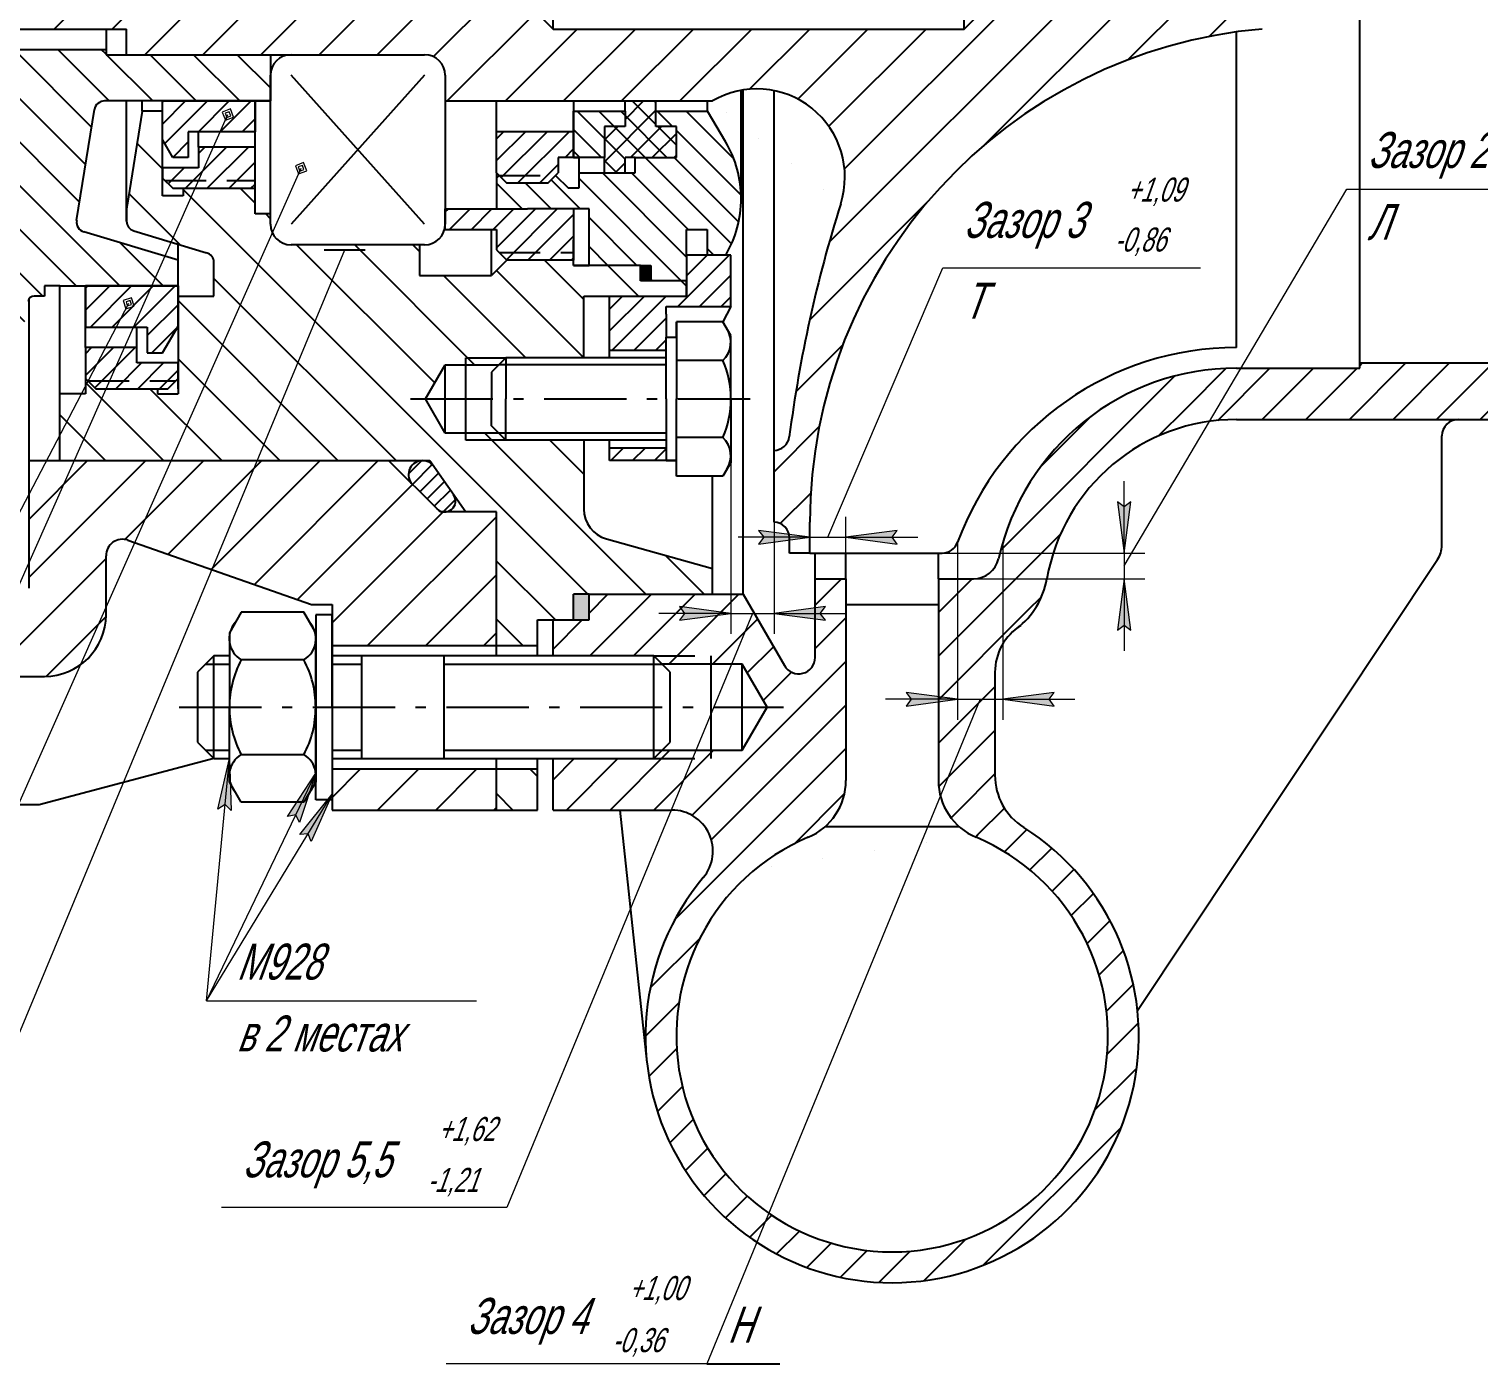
# Model space of a CAD drawing. Extents: x 0 to 841, y 0 to 594.
# Drawn here: x 296.1 to 437.2, y 281.7 to 411.7 of the extents above; entities that cross this region are included whole.
import ezdxf

# ---------------------------------------------------------------- set-up
doc = ezdxf.new("R2010")
doc.units = 0
doc.header["$MEASUREMENT"] = 0
for name, pattern in [('K5LT32768', [0]), ('K5LT_AXLED', [13, 8, -2, 1, -2]), ('K5LT_BASIC', [0]), ('K5LT_DASHED', [6, 4, -2]), ('K5LT_THIN', [0])]:
    doc.linetypes.add(name, pattern=pattern)
doc.layers.add('LAYER0VIEW0', color=7, linetype='Continuous')
doc.layers.add('LAYER1VIEW0', color=7, linetype='Continuous')
doc.styles.add('K5_TEXTSTYLE', font='win_eskd.shx', dxfattribs={"width": 0.7, "oblique": 15, "bigfont": 'b_eskd.shx'})
pattern_1 = [(45, (0, 0), (-1.06066, 1.06066), [])]
pattern_2 = [(-45, (0, 0), (2.828427, 2.828427), [])]
pattern_3 = [(45, (0, 0), (-2.828427, 2.828427), [])]

# ---------------------------------------------------------------- blocks, each defined once
blk = doc.blocks.new('*U23')
at = {"layer": 'LAYER0VIEW0', "color": 5, "linetype": 'K5LT_BASIC'}
for p, q in [((-2, 55.5), (-15, 55.5)), ((-17, 53.5), (-17, 39)), ((0, 39), (0, 53.5)), ((-15, 37), (-2, 37)), ((-15, 2), (-2, 2)), ((-17, -14.5), (-17, 0)), ((0, 0), (0, -14.5)), ((-2, -16.5), (-15, -16.5))]:
    blk.add_line(p, q, dxfattribs=at)
at = {"layer": 'LAYER0VIEW0', "color": 7, "linetype": 'K5LT_THIN'}
for p, q in [((-2, 39), (-15, 53.5)), ((-2, 53.5), (-15, 39)), ((-2, 0), (-15, -14.5)), ((-2, -14.5), (-15, 0))]:
    blk.add_line(p, q, dxfattribs=at)
at = {"layer": 'LAYER0VIEW0', "color": 5, "linetype": 'K5LT_BASIC'}
for centre, start, end in [((-15, 53.5), 90, 180), ((-2, 53.5), 0, 90), ((-15, 39), 180, 270), ((-2, 39), 270, 0), ((-15, 0), 90, 180), ((-2, 0), 0, 90), ((-15, -14.5), 180, 270), ((-2, -14.5), 270, 0)]:
    blk.add_arc(centre, 2, start, end, dxfattribs=at)
blk = doc.blocks.new('*U27')
at = {"layer": 'LAYER0VIEW0', "color": 5, "linetype": 'K5LT_BASIC'}
for p, q in [((0, 9), (-1.6, 9)), ((-1.6, 9), (-1.6, 0)), ((0, 0), (0, 9)), ((-1.6, -9), (-1.6, 0)), ((0, 0), (0, -9)), ((0, -9), (-1.6, -9))]:
    blk.add_line(p, q, dxfattribs=at)
blk = doc.blocks.new('*U28')
at = {"layer": 'LAYER0VIEW0', "color": 5, "linetype": 'K5LT_BASIC'}
for p, q in [((-7.25, 9.24), (-8.4, 7.25)), ((-1.15, 9.24), (-7.25, 9.24)), ((0, 7.25), (-1.15, 9.24)), ((-8.4, 7.25), (-8.4, 0)), ((0, 0), (0, 7.25)), ((-1.15, 4.62), (-7.25, 4.62)), ((-8.4, -7.25), (-8.4, 0)), ((0, 0), (0, -7.25)), ((-1.15, -4.62), (-7.25, -4.62)), ((-7.25, -9.24), (-8.4, -7.25)), ((0, -7.25), (-1.15, -9.24)), ((-1.15, -9.24), (-7.25, -9.24))]:
    blk.add_line(p, q, dxfattribs=at)
for centre, radius, start, end in [((-6.02, 6.67), 2.4, 139.008, 238.9806), ((-2.38, 6.67), 2.4, 301.0195, 40.992), ((1.47, 0), 9.87, 152.0947, 180), ((-9.87, 0), 9.87, 0, 27.9053), ((1.47, 0), 9.87, 180, 207.9053), ((-9.87, 0), 9.87, 332.0947, 0), ((-6.02, -6.67), 2.4, 121.0194, 220.992), ((-2.38, -6.67), 2.4, 319.008, 58.9805)]:
    blk.add_arc(centre, radius, start, end, dxfattribs=at)
blk = doc.blocks.new('*U30')
at = {"layer": 'LAYER0VIEW0', "color": 5, "linetype": 'K5LT_BASIC'}
for p, q in [((-0.77, 7.51), (-5.3, 7.51)), ((-5.3, 7.51), (-5.3, 0)), ((0, 6.18), (-0.77, 7.51)), ((0, 0), (0, 6.18)), ((-21.9, 4), (-23.3, 2.6)), ((-6.3, 4), (-21.9, 4)), ((-21.9, 4), (-21.9, 0)), ((-0.77, 3.75), (-5.3, 3.75)), ((-23.3, 2.6), (-23.3, 0)), ((-23.3, -2.6), (-23.3, 0)), ((-21.9, -4), (-21.9, 0)), ((-5.3, -7.51), (-5.3, 0)), ((0, 0), (0, -6.18)), ((-21.9, -4), (-23.3, -2.6)), ((-6.3, -4), (-21.9, -4)), ((-0.77, -3.75), (-5.3, -3.75)), ((0, -6.18), (-0.77, -7.51)), ((-0.77, -7.51), (-5.3, -7.51))]:
    blk.add_line(p, q, dxfattribs=at)
at = {"layer": 'LAYER0VIEW0', "color": 7, "linetype": 'K5LT_THIN'}
for p, q in [((-6.3, 3.32), (-22.57, 3.32)), ((-6.3, -3.32), (-22.57, -3.32))]:
    blk.add_line(p, q, dxfattribs=at)
at = {"layer": 'LAYER0VIEW0', "color": 5, "linetype": 'K5LT_BASIC'}
for centre, radius, start, end in [((-2.43, 5.53), 2.43, 313.0482, 32.769), ((-9.55, 0), 9.55, 0, 23.1373), ((-9.55, 0), 9.55, 336.8627, 0), ((-2.43, -5.53), 2.43, 327.231, 46.9518)]:
    blk.add_arc(centre, radius, start, end, dxfattribs=at)
blk = doc.blocks.new('*U31')
at = {"layer": 'LAYER0VIEW0', "color": 5, "linetype": 'K5LT_BASIC'}
for p, q in [((1.6, 1.6), (0, 0)), ((1.6, -8.4), (1.6, 1.6)), ((3.1, 1.6), (1.6, 1.6)), ((44.4, 1.6), (13.1, 1.6)), ((16, -8.4), (16, 1.6)), ((24, -8.4), (24, 1.6)), ((46, 0), (44.4, 1.6)), ((44.4, -8.4), (44.4, 1.6)), ((0, 0), (0, -6.8)), ((46, -6.8), (46, 0)), ((0, -6.8), (1.6, -8.4)), ((44.4, -8.4), (46, -6.8)), ((1.6, -8.4), (3.1, -8.4)), ((13.1, -8.4), (44.4, -8.4))]:
    blk.add_line(p, q, dxfattribs=at)
at = {"layer": 'LAYER0VIEW0', "color": 7, "linetype": 'K5LT_THIN'}
for p, q in [((0.79, 0.79), (3.1, 0.79)), ((13.1, 0.79), (16, 0.79)), ((24, 0.79), (45.21, 0.79)), ((0.79, -7.59), (3.1, -7.59)), ((13.1, -7.59), (16, -7.59)), ((24, -7.59), (45.21, -7.59))]:
    blk.add_line(p, q, dxfattribs=at)
blk = doc.blocks.new('*L99')
at = {"layer": 'LAYER1VIEW0', "color": 7, "linetype": 'K5LT_THIN'}
blk.add_line((0, 0), (7.1, 0), dxfattribs=at)
at = {"layer": 'LAYER1VIEW0', "color": 7, "style": 'K5_TEXTSTYLE', "oblique": 20, "width": 0.7}
blk.add_text('Н', height=3.5, dxfattribs=at).set_placement((2, 2.07))

msp = doc.modelspace()

# ---------------------------------------------------------------- hatches: boundary and pattern name
at = {"layer": 'LAYER0VIEW0'}
h = msp.add_hatch(dxfattribs=at)
h.set_pattern_fill('МЕТАЛЛ', color=256, style=0, pattern_type=0)
h.set_pattern_definition(pattern_3)
edge = h.paths.add_edge_path()
edge.add_line((153.878, 438.157), (140.878, 438.157))
edge.add_line((140.878, 438.157), (139.378, 438.157))
edge.add_line((139.378, 438.157), (139.378, 438.657))
edge.add_line((139.378, 438.657), (138.878, 439.157))
edge.add_line((138.878, 439.157), (89.378, 439.157))
edge.add_line((89.378, 439.157), (89.378, 437.812))
edge.add_line((89.378, 437.812), (91.378, 436.657))
edge.add_line((91.378, 436.657), (101.378, 436.657))
edge.add_line((101.378, 436.657), (101.378, 436.157))
edge.add_line((101.378, 436.157), (120.378, 436.157))
edge.add_line((120.378, 436.157), (120.378, 432.657))
edge.add_line((120.378, 432.657), (129.378, 432.657))
edge.add_line((129.378, 432.657), (132.842, 426.657))
edge.add_line((132.842, 426.657), (129.378, 420.657))
edge.add_line((129.378, 420.657), (120.378, 420.657))
edge.add_line((120.378, 420.657), (120.378, 417.157))
edge.add_line((120.378, 417.157), (101.378, 417.157))
edge.add_line((101.378, 417.157), (101.378, 416.657))
edge.add_line((101.378, 416.657), (91.378, 416.657))
edge.add_line((91.378, 416.657), (89.378, 415.503))
edge.add_line((89.378, 415.503), (89.378, 414.157))
edge.add_line((89.378, 414.157), (138.878, 414.157))
edge.add_line((138.878, 414.157), (139.378, 414.657))
edge.add_line((139.378, 414.657), (139.378, 415.157))
edge.add_line((139.378, 415.157), (140.878, 415.157))
edge.add_line((140.878, 415.157), (140.878, 412.157))
edge.add_line((140.878, 412.157), (141.378, 411.657))
edge.add_line((141.378, 411.657), (149.378, 411.657))
edge.add_line((149.378, 411.657), (150.378, 412.657))
edge.add_line((150.378, 412.657), (153.878, 412.657))
edge.add_line((153.878, 412.657), (153.878, 411.657))
edge.add_line((153.878, 411.657), (155.378, 411.657))
edge.add_line((155.378, 411.657), (168.378, 411.657))
edge.add_line((168.378, 411.657), (169.878, 411.657))
edge.add_line((169.878, 411.657), (205.878, 411.657))
edge.add_line((205.878, 411.657), (283.574, 411.657))
edge.add_line((283.574, 411.657), (305.574, 411.657))
edge.add_line((305.574, 411.657), (305.574, 409.157))
edge.add_line((305.574, 409.157), (319.574, 409.157))
edge.add_line((319.574, 409.157), (321.574, 409.157))
edge.add_line((321.574, 409.157), (334.574, 409.157))
edge.add_arc((334.574, 407.157), 2, 360, 450, ccw=False)
edge.add_line((336.574, 407.157), (336.574, 404.657))
edge.add_line((336.574, 404.657), (362.574, 404.657))
edge.add_arc((366.893, 397.244), 8.58, 342.4571, 480.22329, ccw=False)
edge.add_arc((500.021, 355.159), 131.042, 162.4571, 172.63144)
edge.add_arc((368.574, 372.157), 1.5, 630, 712.63144, ccw=False)
edge.add_line((368.574, 370.657), (368.574, 363.657))
edge.add_arc((368.574, 362.157), 1.5, 360, 450, ccw=False)
edge.add_line((370.074, 362.157), (370.074, 360.657))
edge.add_line((370.074, 360.657), (372.074, 360.657))
edge.add_line((372.074, 360.657), (372.074, 363.657))
edge.add_arc((420.256, 363.657), 48.182, 454.97911, 540, ccw=False)
edge.add_line((416.074, 411.657), (416.074, 414.157))
edge.add_line((416.074, 414.157), (413.574, 414.157))
edge.add_line((413.574, 414.157), (412.074, 414.157))
edge.add_line((412.074, 414.157), (411.074, 415.157))
edge.add_line((411.074, 415.157), (410.574, 414.657))
edge.add_line((410.574, 414.657), (399.574, 414.657))
edge.add_line((399.574, 414.657), (398.574, 415.657))
edge.add_line((398.574, 415.657), (396.074, 415.657))
edge.add_line((396.074, 415.657), (396.074, 414.657))
edge.add_line((396.074, 414.657), (390.074, 414.657))
edge.add_line((390.074, 414.657), (387.074, 411.657))
edge.add_line((387.074, 411.657), (347.074, 411.657))
edge.add_line((347.074, 411.657), (343.074, 415.657))
edge.add_line((343.074, 415.657), (160.229, 415.657))
edge.add_line((160.229, 415.657), (153.878, 426.657))
edge.add_line((153.878, 426.657), (160.229, 437.657))
edge.add_line((160.229, 437.657), (343.074, 437.657))
edge.add_line((343.074, 437.657), (347.074, 441.657))
edge.add_line((347.074, 441.657), (387.074, 441.657))
edge.add_line((387.074, 441.657), (390.074, 438.657))
edge.add_line((390.074, 438.657), (396.074, 438.657))
edge.add_line((396.074, 438.657), (396.074, 437.657))
edge.add_line((396.074, 437.657), (398.574, 437.657))
edge.add_line((398.574, 437.657), (399.574, 438.657))
edge.add_line((399.574, 438.657), (410.574, 438.657))
edge.add_line((410.574, 438.657), (411.074, 438.157))
edge.add_line((411.074, 438.157), (412.074, 439.157))
edge.add_line((412.074, 439.157), (413.574, 439.157))
edge.add_line((413.574, 439.157), (416.074, 439.157))
edge.add_line((416.074, 439.157), (416.074, 441.657))
edge.add_arc((420.256, 489.657), 48.182, 540, 625.02089, ccw=False)
edge.add_line((372.074, 489.657), (372.074, 492.657))
edge.add_line((372.074, 492.657), (370.074, 492.657))
edge.add_line((370.074, 492.657), (370.074, 491.157))
edge.add_arc((368.574, 491.157), 1.5, 270, 360, ccw=False)
edge.add_line((368.574, 489.657), (368.574, 482.657))
edge.add_arc((368.574, 481.157), 1.5, 367.36856, 450, ccw=False)
edge.add_arc((500.021, 498.156), 131.042, 187.36856, 197.5429)
edge.add_arc((366.893, 456.071), 8.58, 239.77671, 377.5429, ccw=False)
edge.add_line((362.574, 448.657), (336.574, 448.657))
edge.add_line((336.574, 448.657), (336.574, 446.157))
edge.add_arc((334.574, 446.157), 2, 270, 360, ccw=False)
edge.add_line((334.574, 444.157), (321.574, 444.157))
edge.add_line((321.574, 444.157), (319.574, 444.157))
edge.add_line((319.574, 444.157), (305.574, 444.157))
edge.add_line((305.574, 444.157), (305.574, 441.657))
edge.add_line((305.574, 441.657), (283.574, 441.657))
edge.add_line((283.574, 441.657), (205.878, 441.657))
edge.add_line((205.878, 441.657), (169.878, 441.657))
edge.add_line((169.878, 441.657), (168.378, 441.657))
edge.add_line((168.378, 441.657), (156.378, 441.657))
edge.add_line((156.378, 441.657), (156.378, 438.157))
edge.add_line((156.378, 438.157), (153.878, 438.157))
h = msp.add_hatch(dxfattribs=at)
h.set_pattern_fill('МЕТАЛЛ', color=256, style=0, pattern_type=0)
h.set_pattern_definition([(-45, (0, 0), (2.12132, 2.12132), [])])
edge = h.paths.add_edge_path()
edge.add_line((291.574, 404.448), (291.574, 370.657))
edge.add_line((291.574, 370.657), (293.574, 370.657))
edge.add_line((293.574, 370.657), (295.99, 385.156))
edge.add_arc((296.582, 385.057), 0.6, 450, 530.53768, ccw=False)
edge.add_line((296.582, 385.657), (297.574, 385.657))
edge.add_line((297.574, 385.657), (297.574, 386.657))
edge.add_line((297.574, 386.657), (299.074, 386.657))
edge.add_line((299.074, 386.657), (301.574, 386.657))
edge.add_line((301.574, 386.657), (310.574, 386.657))
edge.add_line((310.574, 386.657), (310.574, 389.157))
edge.add_line((310.574, 389.157), (301.412, 391.906))
edge.add_arc((301.7, 392.864), 1, 530.90972, 613.30076, ccw=False)
edge.add_line((300.712, 393.022), (302.439, 403.815))
edge.add_arc((303.427, 403.657), 1, 450, 530.90972, ccw=False)
edge.add_line((303.427, 404.657), (309.074, 404.657))
edge.add_line((309.074, 404.657), (318.074, 404.657))
edge.add_line((318.074, 404.657), (319.574, 404.657))
edge.add_line((319.574, 404.657), (319.574, 409.157))
edge.add_line((319.574, 409.157), (305.574, 409.157))
edge.add_line((305.574, 409.157), (303.574, 409.157))
edge.add_line((303.574, 409.157), (303.574, 409.657))
edge.add_line((303.574, 409.657), (289.574, 409.657))
edge.add_line((289.574, 409.657), (289.574, 411.657))
edge.add_line((289.574, 411.657), (284.574, 411.657))
edge.add_line((284.574, 411.657), (284.574, 407.607))
edge.add_line((284.574, 407.607), (290.904, 405.392))
edge.add_arc((290.574, 404.448), 1, 360, 430.70995, ccw=False)
h = msp.add_hatch(dxfattribs=at)
h.set_pattern_fill('МЕТАЛЛ', color=256, style=0, pattern_type=0)
h.set_pattern_definition(pattern_3)
edge = h.paths.add_edge_path()
edge.add_arc((166.167, 383.157), 4, 351.43472, 450, ccw=False)
edge.add_arc((189.405, 379.657), 19.5, 171.43472, 339.8637)
edge.add_arc((233.074, 363.645), 27.012, 450, 519.8637, ccw=False)
edge.add_line((233.074, 390.657), (240.074, 390.657))
edge.add_arc((240.074, 387.657), 3, 360, 450, ccw=False)
edge.add_line((243.074, 387.657), (243.074, 376.657))
edge.add_arc((246.074, 376.657), 3, 180, 270)
edge.add_line((246.074, 373.657), (257.234, 373.657))
edge.add_arc((257.234, 370.657), 3, 418.73627, 450, ccw=False)
edge.add_line((258.791, 373.222), (271.392, 365.405))
edge.add_arc((270.074, 363.28), 2.5, 360, 418.18551, ccw=False)
edge.add_line((272.574, 363.28), (272.574, 354.657))
edge.add_arc((278.574, 354.657), 6, 180, 270)
edge.add_line((278.574, 348.657), (297.574, 348.657))
edge.add_arc((297.574, 354.657), 6, 270, 360)
edge.add_line((303.574, 354.657), (303.574, 360.402))
edge.add_arc((305.174, 360.402), 1.6, 430.70995, 540, ccw=False)
edge.add_line((305.702, 361.912), (323.574, 355.657))
edge.add_line((323.574, 355.657), (325.574, 355.657))
edge.add_line((325.574, 355.657), (325.574, 354.657))
edge.add_line((325.574, 354.657), (325.574, 351.657))
edge.add_line((325.574, 351.657), (341.574, 351.657))
edge.add_line((341.574, 351.657), (341.574, 364.657))
edge.add_line((341.574, 364.657), (338.574, 364.657))
edge.add_line((338.574, 364.657), (336.074, 364.657))
edge.add_line((336.074, 364.657), (331.074, 369.657))
edge.add_line((331.074, 369.657), (296.074, 369.657))
edge.add_line((296.074, 369.657), (296.074, 357.257))
edge.add_arc((294.474, 357.257), 1.6, 270, 360, ccw=False)
edge.add_line((294.474, 355.657), (281.674, 355.657))
edge.add_arc((281.674, 357.257), 1.6, 540, 630, ccw=False)
edge.add_line((280.074, 357.257), (280.074, 366.257))
edge.add_line((280.074, 366.257), (280.074, 370.829))
edge.add_line((280.074, 370.829), (263.074, 381.151))
edge.add_line((263.074, 381.151), (263.074, 381.657))
edge.add_line((263.074, 381.657), (263.074, 382.657))
edge.add_line((263.074, 382.657), (262.074, 381.657))
edge.add_line((262.074, 381.657), (254.574, 381.657))
edge.add_line((254.574, 381.657), (254.574, 381.157))
edge.add_line((254.574, 381.157), (252.074, 381.157))
edge.add_line((252.074, 381.157), (252.074, 383.657))
edge.add_line((252.074, 383.657), (250.074, 383.657))
edge.add_line((250.074, 383.657), (250.074, 391.157))
edge.add_line((250.074, 391.157), (250.074, 393.676))
edge.add_line((250.074, 393.676), (252.444, 395.157))
edge.add_line((252.444, 395.157), (252.444, 395.657))
edge.add_line((252.444, 395.657), (233.108, 395.657))
edge.add_arc((233.108, 385.657), 10, 90, 102.14757)
edge.add_line((231.003, 395.433), (226.443, 394.452))
edge.add_arc((233.074, 363.645), 31.512, 102.14757, 159.8637)
edge.add_arc((189.405, 379.657), 15, 495, 699.8637, ccw=False)
edge.add_line((178.798, 390.264), (180.542, 392.007))
edge.add_arc((187.613, 384.936), 10, 480.96376, 495, ccw=False)
edge.add_line((182.468, 393.511), (199.378, 403.657))
edge.add_line((199.378, 403.657), (199.378, 407.157))
edge.add_line((199.378, 407.157), (190.181, 407.157))
edge.add_line((190.181, 407.157), (176.307, 398.833))
edge.add_arc((179.394, 393.688), 6, 120.96376, 135)
edge.add_line((175.151, 397.931), (172.878, 395.657))
edge.add_line((172.878, 395.657), (168.378, 395.657))
edge.add_line((168.378, 395.657), (155.797, 395.657))
edge.add_line((155.797, 395.657), (153.878, 395.657))
edge.add_line((153.878, 395.657), (153.878, 394.657))
edge.add_line((153.878, 394.657), (139.878, 394.657))
edge.add_line((139.878, 394.657), (137.878, 392.657))
edge.add_line((137.878, 392.657), (135.378, 392.657))
edge.add_line((135.378, 392.657), (112.378, 392.657))
edge.add_line((112.378, 392.657), (110.378, 390.657))
edge.add_line((110.378, 390.657), (107.878, 390.657))
edge.add_line((107.878, 390.657), (105.012, 390.657))
edge.add_line((105.012, 390.657), (105.012, 388.157))
edge.add_line((105.012, 388.157), (102.512, 388.157))
edge.add_line((102.512, 388.157), (102.512, 389.157))
edge.add_line((102.512, 389.157), (92.667, 389.157))
edge.add_line((92.667, 389.157), (92.378, 389.657))
edge.add_line((92.378, 389.657), (92.378, 388.626))
edge.add_arc((91.778, 388.626), 0.6, 284.03624, 360, ccw=False)
edge.add_line((91.923, 388.044), (86.378, 386.657))
edge.add_line((86.378, 386.657), (86.378, 380.657))
edge.add_line((86.378, 380.657), (88.378, 380.657))
edge.add_line((88.378, 380.657), (88.378, 383.657))
edge.add_line((88.378, 383.657), (93.378, 383.657))
edge.add_line((93.378, 383.657), (93.378, 380.657))
edge.add_line((93.378, 380.657), (105.378, 380.657))
edge.add_line((105.378, 380.657), (105.378, 378.657))
edge.add_line((105.378, 378.657), (117.378, 378.657))
edge.add_line((117.378, 378.657), (117.378, 384.657))
edge.add_line((117.378, 384.657), (119.378, 384.657))
edge.add_line((119.378, 384.657), (120.1, 385.907))
edge.add_arc((122.265, 384.657), 2.5, 450, 510, ccw=False)
edge.add_line((122.265, 387.157), (166.167, 387.157))
h = msp.add_hatch(dxfattribs=at)
h.set_pattern_fill('МЕТАЛЛ', color=256, style=0, pattern_type=0)
h.set_pattern_definition(pattern_2)
edge = h.paths.add_edge_path()
edge.add_line((299.074, 369.657), (331.074, 369.657))
edge.add_line((331.074, 369.657), (335.074, 369.657))
edge.add_line((335.074, 369.657), (338.574, 364.657))
edge.add_line((338.574, 364.657), (341.574, 364.657))
edge.add_line((341.574, 364.657), (341.574, 351.657))
edge.add_line((341.574, 351.657), (345.574, 351.657))
edge.add_line((345.574, 351.657), (345.574, 354.157))
edge.add_line((345.574, 354.157), (348.574, 354.157))
edge.add_line((348.574, 354.157), (349.074, 354.157))
edge.add_line((349.074, 354.157), (349.074, 356.657))
edge.add_line((349.074, 356.657), (350.574, 356.657))
edge.add_line((350.574, 356.657), (362.574, 356.657))
edge.add_line((362.574, 356.657), (362.574, 359.157))
edge.add_line((362.574, 359.157), (352.265, 362.044))
edge.add_arc((353.074, 364.933), 3, 540, 614.35775, ccw=False)
edge.add_line((350.074, 364.933), (350.074, 371.657))
edge.add_line((350.074, 371.657), (342.474, 371.657))
edge.add_line((342.474, 371.657), (341.799, 372.332))
edge.add_line((341.799, 372.332), (336.574, 372.332))
edge.add_line((336.574, 372.332), (334.654, 375.657))
edge.add_line((334.654, 375.657), (336.574, 378.982))
edge.add_line((336.574, 378.982), (341.799, 378.982))
edge.add_line((341.799, 378.982), (342.474, 379.657))
edge.add_line((342.474, 379.657), (350.074, 379.657))
edge.add_line((350.074, 379.657), (350.074, 385.657))
edge.add_line((350.074, 385.657), (360.074, 385.657))
edge.add_line((360.074, 385.657), (360.074, 387.157))
edge.add_line((360.074, 387.157), (356.574, 387.157))
edge.add_line((356.574, 387.157), (355.574, 387.157))
edge.add_line((355.574, 387.157), (355.574, 388.657))
edge.add_line((355.574, 388.657), (350.574, 388.657))
edge.add_line((350.574, 388.657), (349.074, 388.657))
edge.add_line((349.074, 388.657), (349.074, 389.157))
edge.add_line((349.074, 389.157), (342.574, 389.157))
edge.add_line((342.574, 389.157), (341.074, 387.657))
edge.add_line((341.074, 387.657), (334.074, 387.657))
edge.add_line((334.074, 387.657), (334.074, 390.657))
edge.add_line((334.074, 390.657), (321.574, 390.657))
edge.add_arc((321.574, 392.657), 2, 540, 630, ccw=False)
edge.add_line((319.574, 392.657), (319.574, 393.657))
edge.add_line((319.574, 393.657), (318.074, 393.657))
edge.add_line((318.074, 393.657), (318.074, 396.157))
edge.add_line((318.074, 396.157), (311.074, 396.157))
edge.add_line((311.074, 396.157), (311.074, 395.407))
edge.add_line((311.074, 395.407), (309.074, 395.407))
edge.add_line((309.074, 395.407), (309.074, 397.157))
edge.add_line((309.074, 397.157), (309.074, 398.157))
edge.add_line((309.074, 398.157), (309.074, 400.889))
edge.add_line((309.074, 400.889), (309.074, 403.657))
edge.add_line((309.074, 403.657), (307.074, 403.657))
edge.add_line((307.074, 403.657), (305.612, 394.518))
edge.add_arc((308.574, 394.044), 3, 170.90972, 180)
edge.add_line((305.574, 394.044), (305.574, 392.967))
edge.add_arc((306.574, 392.967), 1, 180, 253.30076)
edge.add_line((306.286, 392.01), (313.361, 389.887))
edge.add_arc((313.074, 388.929), 1, 360, 433.30076, ccw=False)
edge.add_line((314.074, 388.929), (314.074, 385.657))
edge.add_line((314.074, 385.657), (310.574, 385.657))
edge.add_line((310.574, 385.657), (310.574, 379.157))
edge.add_line((310.574, 379.157), (310.574, 376.657))
edge.add_line((310.574, 376.657), (310.574, 376.157))
edge.add_line((310.574, 376.157), (308.574, 376.157))
edge.add_line((308.574, 376.157), (308.574, 376.657))
edge.add_line((308.574, 376.657), (302.574, 376.657))
edge.add_line((302.574, 376.657), (301.574, 377.657))
edge.add_line((301.574, 377.657), (301.574, 376.157))
edge.add_line((301.574, 376.157), (299.074, 376.157))
edge.add_line((299.074, 376.157), (299.074, 369.657))
h = msp.add_hatch(dxfattribs=at)
h.set_pattern_fill('МЕТАЛЛ', color=256, style=0, pattern_type=0)
h.set_pattern_definition(pattern_1)
h.paths.add_polyline_path([(318.074, 401.657), (311.574, 401.657), (311.574, 399.157), (310.074, 399.157), (309.074, 400.889), (309.074, 404.657), (318.074, 404.657)])
h = msp.add_hatch(dxfattribs=at)
h.set_pattern_fill('МЕТАЛЛ', color=256, style=0, pattern_type=0)
h.set_pattern_definition([(-45, (0, 0), (1.4142136, 1.4142136), [])])
edge = h.paths.add_edge_path()
edge.add_line((360.074, 392.157), (362.074, 392.157))
edge.add_line((362.074, 392.157), (362.074, 389.657))
edge.add_line((362.074, 389.657), (363.874, 389.657))
edge.add_arc((354.541, 395.157), 10.833, 329.48976, 360)
edge.add_arc((354.541, 395.157), 10.833, 0, 30.51024)
edge.add_line((363.874, 400.657), (362.106, 403.657))
edge.add_line((362.106, 403.657), (357.074, 403.657))
edge.add_line((357.074, 403.657), (357.074, 402.157))
edge.add_line((357.074, 402.157), (359.074, 402.157))
edge.add_line((359.074, 402.157), (359.074, 399.157))
edge.add_line((359.074, 399.157), (355.074, 399.157))
edge.add_line((355.074, 399.157), (355.074, 397.657))
edge.add_line((355.074, 397.657), (354.074, 397.657))
edge.add_line((354.074, 397.657), (352.074, 397.657))
edge.add_line((352.074, 397.657), (349.574, 397.657))
edge.add_line((349.574, 397.657), (349.574, 396.157))
edge.add_line((349.574, 396.157), (348.574, 396.157))
edge.add_line((348.574, 396.157), (347.324, 397.407))
edge.add_line((347.324, 397.407), (346.574, 396.657))
edge.add_line((346.574, 396.657), (342.574, 396.657))
edge.add_line((342.574, 396.657), (341.824, 397.407))
edge.add_line((341.824, 397.407), (341.574, 397.157))
edge.add_line((341.574, 397.157), (341.574, 394.157))
edge.add_line((341.574, 394.157), (344.574, 394.157))
edge.add_line((344.574, 394.157), (349.074, 394.157))
edge.add_line((349.074, 394.157), (350.574, 394.157))
edge.add_line((350.574, 394.157), (350.574, 388.657))
edge.add_line((350.574, 388.657), (355.574, 388.657))
edge.add_line((355.574, 388.657), (356.574, 388.657))
edge.add_line((356.574, 388.657), (356.574, 387.157))
edge.add_line((356.574, 387.157), (360.074, 387.157))
edge.add_line((360.074, 387.157), (360.074, 389.657))
edge.add_line((360.074, 389.657), (360.074, 392.157))
h = msp.add_hatch(dxfattribs=at)
h.set_pattern_fill('МЕТАЛЛ', color=256, style=0, pattern_type=0)
h.set_pattern_definition([(-45, (0, 0), (1.06066, 1.06066), [])])
h.paths.add_polyline_path([(352.074, 399.157), (349.574, 399.157), (349.074, 399.157), (349.074, 401.657), (349.074, 403.657), (354.074, 403.657), (354.074, 402.157), (352.074, 402.157)])
h = msp.add_hatch(dxfattribs=at)
h.set_pattern_fill('НЕМЕТАЛЛ', color=256, style=0, pattern_type=0)
h.set_pattern_definition([(45, (0, 0), (-1.06066, 1.06066), []), (135, (0, 0), (-1.06066, -1.06066), [])])
h.paths.add_polyline_path([(352.074, 402.157), (354.074, 402.157), (354.074, 403.657), (354.074, 404.657), (357.074, 404.657), (357.074, 402.157), (359.074, 402.157), (359.074, 399.157), (355.074, 399.157), (354.074, 399.157), (354.074, 397.657), (352.074, 397.657), (352.074, 399.157)])
h = msp.add_hatch(dxfattribs=at)
h.set_pattern_fill('МЕТАЛЛ', color=256, style=0, pattern_type=0)
h.set_pattern_definition(pattern_1)
h.paths.add_polyline_path([(349.074, 401.657), (341.574, 401.657), (341.574, 397.657), (342.574, 396.657), (346.574, 396.657), (347.574, 397.657), (347.574, 399.157), (349.074, 399.157)])
h = msp.add_hatch(dxfattribs=at)
h.set_pattern_fill('МЕТАЛЛ', color=256, style=0, pattern_type=0)
h.set_pattern_definition(pattern_1)
h.paths.add_polyline_path([(312.574, 400.157), (318.074, 400.157), (318.074, 396.157), (310.074, 396.157), (309.074, 397.157), (309.074, 398.157), (312.574, 398.157)])
h = msp.add_hatch(dxfattribs=at)
h.set_pattern_fill('МЕТАЛЛ', color=256, style=0, pattern_type=0)
h.set_pattern_definition(pattern_1)
h.paths.add_polyline_path([(344.574, 394.157), (336.574, 394.157), (336.574, 392.157), (341.574, 392.157), (341.574, 390.157), (342.574, 389.157), (349.074, 389.157), (349.074, 390.157), (349.074, 391.157), (349.074, 394.157)])
h = msp.add_hatch(dxfattribs=at)
h.set_pattern_fill('МЕТАЛЛ', color=256, style=0, pattern_type=0)
h.set_pattern_definition(pattern_1)
h.paths.add_polyline_path([(352.574, 369.657), (358.074, 369.657), (358.074, 370.907), (352.574, 370.907)])
h.paths.add_polyline_path([(352.574, 380.407), (358.074, 380.407), (358.074, 381.657), (358.074, 382.157), (358.074, 383.907), (358.074, 384.657), (364.374, 384.657), (364.374, 389.657), (360.074, 389.657), (360.074, 387.157), (360.074, 385.657), (352.574, 385.657)])
for points in [[(355.574, 388.657), (356.574, 388.657), (356.574, 387.157), (355.574, 387.157)], [(350.574, 356.657), (350.574, 354.157), (349.074, 354.157), (349.074, 356.657)]]:
    msp.add_hatch(color=1, dxfattribs=at).paths.add_polyline_path(points)
h = msp.add_hatch(dxfattribs=at)
h.set_pattern_fill('МЕТАЛЛ', color=256, style=0, pattern_type=0)
h.set_pattern_definition(pattern_1)
h.paths.add_polyline_path([(307.574, 382.657), (301.574, 382.657), (301.574, 386.657), (310.574, 386.657), (310.574, 385.657), (310.574, 382.755), (309.074, 380.157), (307.574, 380.157)])
h = msp.add_hatch(dxfattribs=at)
h.set_pattern_fill('МЕТАЛЛ', color=256, style=0, pattern_type=0)
h.set_pattern_definition(pattern_1)
h.paths.add_polyline_path([(301.574, 380.657), (306.574, 380.657), (306.574, 379.157), (310.574, 379.157), (310.574, 377.657), (309.574, 376.657), (302.574, 376.657), (301.574, 377.657)])
h = msp.add_hatch(dxfattribs=at)
h.set_pattern_fill('МЕТАЛЛ', color=256, style=0, pattern_type=0)
h.set_pattern_definition([(45, (0, 0), (-2.12132, 2.12132), [])])
edge = h.paths.add_edge_path()
edge.add_line((362.474, 341.467), (365.474, 341.467))
edge.add_line((365.474, 341.467), (367.893, 345.657))
edge.add_line((367.893, 345.657), (365.474, 349.847))
edge.add_line((365.474, 349.847), (357.684, 349.847))
edge.add_line((357.684, 349.847), (356.874, 350.657))
edge.add_line((356.874, 350.657), (347.074, 350.657))
edge.add_line((347.074, 350.657), (347.074, 354.157))
edge.add_line((347.074, 354.157), (348.574, 354.157))
edge.add_line((348.574, 354.157), (350.574, 354.157))
edge.add_line((350.574, 354.157), (350.574, 356.657))
edge.add_line((350.574, 356.657), (365.574, 356.657))
edge.add_line((365.574, 356.657), (369.588, 349.704))
edge.add_arc((370.974, 350.504), 1.6, 210, 360)
edge.add_line((372.574, 350.504), (372.574, 358.157))
edge.add_line((372.574, 358.157), (375.574, 358.157))
edge.add_line((375.574, 358.157), (375.574, 338.532))
edge.add_arc((369.574, 338.532), 6, 292.88538, 360, ccw=False)
edge.add_arc((380.074, 313.657), 21, 112.88538, 427.11462)
edge.add_arc((390.574, 338.532), 6, 540, 607.11462, ccw=False)
edge.add_line((384.574, 338.532), (384.574, 358.157))
edge.add_line((384.574, 358.157), (387.986, 358.157))
edge.add_arc((387.986, 360.657), 2.5, 270, 347.40022)
edge.add_arc((413.574, 354.938), 23.72, 450, 527.40022, ccw=False)
edge.add_line((413.574, 378.657), (425.574, 378.657))
edge.add_line((425.574, 378.657), (425.574, 379.157))
edge.add_line((425.574, 379.157), (451.574, 379.157))
edge.add_line((451.574, 379.157), (451.574, 374.657))
edge.add_line((451.574, 374.657), (446.074, 374.657))
edge.add_arc((446.074, 371.032), 3.625, 90, 133.60282)
edge.add_line((443.574, 373.657), (413.574, 373.657))
edge.add_arc((413.574, 354.938), 18.72, 90, 170.09663)
edge.add_arc((387.507, 359.489), 7.742, 667.21937, 710.09663, ccw=False)
edge.add_arc((395.428, 349.06), 5.354, 127.21937, 180)
edge.add_line((390.074, 349.06), (390.074, 339.034))
edge.add_arc((396.074, 339.034), 6, 180, 237.76905)
edge.add_arc((380.074, 313.657), 24, 139.9948, 417.76905, ccw=False)
edge.add_arc((358.626, 331.657), 4, 319.9948, 450)
edge.add_line((358.626, 335.657), (347.074, 335.657))
edge.add_line((347.074, 335.657), (347.074, 340.657))
edge.add_line((347.074, 340.657), (356.874, 340.657))
edge.add_line((356.874, 340.657), (357.684, 341.467))
edge.add_line((357.684, 341.467), (362.474, 341.467))
h = msp.add_hatch(dxfattribs=at)
h.set_pattern_fill('МЕТАЛЛ', color=256, style=0, pattern_type=0)
h.set_pattern_definition([(45, (0, 0), (-0.7071068, 0.7071068), [])])
edge = h.paths.add_edge_path()
edge.add_line((335.76, 364.971), (333.4, 367.331))
edge.add_arc((334.364, 368.294), 1.363, 394.99202, 585, ccw=False)
edge.add_line((335.481, 369.076), (337.395, 366.342))
edge.add_arc((336.517, 365.728), 1.071, 225, 394.99202, ccw=False)
h = msp.add_hatch(dxfattribs=at)
h.set_pattern_fill('МЕТАЛЛ', color=256, style=0, pattern_type=0)
h.set_pattern_definition(pattern_3)
h.paths.add_polyline_path([(341.574, 335.657), (325.574, 335.657), (325.574, 336.657), (325.574, 339.657), (341.574, 339.657)])
h = msp.add_hatch(dxfattribs=at)
h.set_pattern_fill('МЕТАЛЛ', color=256, style=0, pattern_type=0)
h.set_pattern_definition(pattern_2)
h.paths.add_polyline_path([(341.574, 335.657), (341.574, 339.657), (345.574, 339.657), (345.574, 335.657)])
at = {"layer": 'LAYER1VIEW0', "lineweight": 0}
for points in [[(402.655, 360.657), (402.655, 365.157), (401.996, 365.657)], [(402.655, 360.657), (403.313, 365.657), (402.655, 365.157)], [(372.074, 362.198), (367.074, 362.856), (367.574, 362.198)], [(380.074, 362.198), (380.574, 362.856), (375.574, 362.198)], [(367.074, 361.539), (372.074, 362.198), (367.574, 362.198)], [(380.574, 361.539), (375.574, 362.198), (380.074, 362.198)], [(402.655, 353.657), (402.655, 358.157), (401.996, 353.157)], [(403.313, 353.157), (402.655, 358.157), (402.655, 353.657)], [(364.374, 354.791), (359.374, 355.449), (359.874, 354.791)], [(359.374, 354.133), (364.374, 354.791), (359.874, 354.791)], [(373.074, 354.791), (373.574, 355.449), (368.574, 354.791)], [(373.574, 354.133), (368.574, 354.791), (373.074, 354.791)], [(386.436, 346.427), (381.436, 347.085), (381.936, 346.427)], [(381.436, 345.769), (386.436, 346.427), (381.936, 346.427)], [(395.341, 346.427), (395.841, 347.085), (390.841, 346.427)], [(395.841, 345.769), (390.841, 346.427), (395.341, 346.427)], [(315.153, 336.177), (315.574, 340.657), (314.451, 335.741)], [(315.762, 335.618), (315.574, 340.657), (315.153, 336.177)], [(322.03, 335.183), (323.974, 339.241), (321.221, 335.016)], [(322.408, 334.447), (323.974, 339.241), (322.03, 335.183)], [(323.239, 333.352), (325.574, 337.199), (322.417, 333.267)], [(323.542, 332.583), (325.574, 337.199), (323.239, 333.352)]]:
    msp.add_hatch(color=7, dxfattribs=at).paths.add_polyline_path(points)

# ---------------------------------------------------------------- linework, layer by layer
at = {"layer": 'LAYER0VIEW0', "color": 5, "linetype": 'K5LT_BASIC'}
for p, q in [((347.074, 411.657), (347.074, 426.657)), ((387.074, 411.657), (387.074, 426.657)), ((343.074, 415.657), (347.074, 411.657)), ((425.574, 378.657), (425.574, 415.157)), ((387.074, 411.657), (390.074, 414.657)), ((283.574, 411.657), (305.574, 411.657)), ((303.574, 411.657), (303.574, 409.157)), ((305.574, 409.157), (305.574, 411.657)), ((347.074, 411.657), (387.074, 411.657)), ((413.574, 380.657), (413.574, 411.374)), ((289.574, 409.657), (303.574, 409.657)), ((303.574, 409.157), (305.574, 409.157)), ((305.574, 409.157), (319.574, 409.157)), ((319.574, 409.157), (319.574, 404.657)), ((319.574, 409.157), (321.574, 409.157)), ((365.374, 395.157), (365.374, 405.688)), ((365.574, 356.657), (365.574, 405.722)), ((368.574, 370.657), (368.574, 405.657)), ((300.712, 393.022), (302.439, 403.815)), ((319.574, 404.657), (303.427, 404.657)), ((305.574, 392.967), (305.574, 404.657)), ((307.074, 403.657), (305.612, 394.518)), ((307.074, 403.657), (307.074, 404.657)), ((309.074, 403.657), (307.074, 403.657)), ((309.074, 395.407), (309.074, 404.657)), ((309.074, 400.889), (309.074, 404.657)), ((309.074, 404.657), (318.074, 404.657)), ((318.074, 393.657), (318.074, 404.657)), ((318.074, 404.657), (319.574, 404.657)), ((318.074, 404.657), (318.074, 401.657)), ((336.574, 404.657), (362.574, 404.657)), ((341.574, 397.657), (341.574, 404.657)), ((349.074, 404.657), (349.074, 401.657)), ((349.074, 399.157), (349.074, 403.657)), ((349.074, 403.657), (354.074, 403.657)), ((354.074, 403.657), (354.074, 404.657)), ((354.074, 403.657), (354.074, 402.157)), ((357.074, 402.157), (357.074, 404.657)), ((357.074, 403.657), (362.106, 403.657)), ((362.106, 403.657), (362.106, 404.657)), ((363.874, 400.657), (362.106, 403.657)), ((354.074, 402.157), (352.074, 402.157)), ((352.074, 402.157), (352.074, 399.157)), ((359.074, 402.157), (357.074, 402.157)), ((359.074, 399.157), (359.074, 402.157)), ((310.074, 399.157), (309.074, 400.889)), ((318.074, 401.657), (311.574, 401.657)), ((311.574, 401.657), (311.574, 399.157)), ((312.574, 400.157), (312.574, 401.657)), ((349.074, 401.657), (341.574, 401.657)), ((349.074, 401.657), (349.074, 399.157)), ((318.074, 400.157), (312.574, 400.157)), ((312.574, 400.157), (312.574, 398.157)), ((312.574, 398.157), (309.074, 398.157)), ((309.074, 398.157), (309.074, 397.157)), ((311.574, 399.157), (310.074, 399.157)), ((349.074, 399.157), (347.574, 399.157)), ((347.574, 399.157), (347.574, 397.657)), ((349.074, 399.157), (349.574, 399.157)), ((352.074, 399.157), (349.074, 399.157)), ((349.574, 399.157), (349.574, 396.157)), ((352.074, 397.657), (352.074, 399.157)), ((354.074, 397.657), (354.074, 399.157)), ((355.074, 399.157), (354.074, 399.157)), ((355.074, 397.657), (355.074, 399.157)), ((355.074, 399.157), (359.074, 399.157)), ((309.074, 397.157), (310.074, 396.157)), ((341.574, 397.657), (342.574, 396.657)), ((341.574, 397.657), (341.574, 394.157)), ((341.574, 397.157), (341.824, 397.407)), ((346.574, 396.657), (342.574, 396.657)), ((346.574, 396.657), (347.574, 397.657)), ((347.324, 397.407), (348.574, 396.157)), ((349.574, 397.657), (352.074, 397.657)), ((352.074, 397.657), (354.074, 397.657)), ((354.074, 397.657), (355.074, 397.657)), ((311.074, 395.407), (309.074, 395.407)), ((310.074, 396.157), (318.074, 396.157)), ((311.074, 396.157), (311.074, 395.407)), ((349.574, 396.157), (348.574, 396.157)), ((305.574, 394.044), (305.574, 392.967)), ((336.574, 392.157), (336.574, 394.157)), ((336.574, 394.157), (344.574, 394.157)), ((349.074, 394.157), (344.574, 394.157)), ((350.574, 394.157), (349.074, 394.157)), ((349.074, 394.157), (349.074, 389.157)), ((350.574, 388.657), (350.574, 394.157)), ((319.574, 393.657), (318.074, 393.657)), ((310.574, 389.157), (301.412, 391.906)), ((306.286, 392.01), (313.361, 389.887)), ((336.574, 392.157), (341.574, 392.157)), ((341.074, 387.657), (341.074, 392.157)), ((341.574, 392.157), (341.574, 390.157)), ((349.074, 391.157), (349.074, 390.157)), ((349.074, 388.657), (349.074, 391.157)), ((360.074, 392.157), (362.074, 392.157)), ((360.074, 389.657), (360.074, 392.157)), ((362.074, 392.157), (362.074, 389.657)), ((310.574, 389.157), (310.574, 390.723)), ((324.796, 390.157), (328.796, 390.157)), ((334.074, 390.657), (334.074, 387.657)), ((341.574, 390.157), (342.574, 389.157)), ((364.374, 389.657), (360.074, 389.657)), ((360.074, 389.657), (360.074, 385.657)), ((364.374, 384.657), (364.374, 389.657)), ((310.574, 386.657), (310.574, 389.157)), ((314.074, 385.657), (314.074, 388.929)), ((342.574, 389.157), (341.074, 387.657)), ((349.074, 389.157), (342.574, 389.157)), ((355.574, 388.657), (349.074, 388.657)), ((349.074, 388.657), (350.574, 388.657)), ((355.574, 387.157), (355.574, 388.657)), ((355.574, 388.657), (356.574, 388.657)), ((356.574, 388.657), (356.574, 387.157)), ((299.074, 386.657), (297.574, 386.657)), ((297.574, 386.657), (297.574, 385.657)), ((299.074, 369.657), (299.074, 386.657)), ((299.074, 386.657), (310.574, 386.657)), ((301.574, 380.657), (301.574, 386.657)), ((310.574, 386.657), (301.574, 386.657)), ((301.574, 386.657), (301.574, 382.657)), ((310.574, 386.657), (310.574, 385.657)), ((310.574, 386.657), (310.574, 376.157)), ((310.574, 382.755), (310.574, 386.657)), ((334.074, 387.657), (341.074, 387.657)), ((356.574, 387.157), (355.574, 387.157)), ((360.074, 387.157), (356.574, 387.157)), ((360.074, 385.657), (360.074, 387.157)), ((360.074, 385.657), (360.074, 387.157)), ((296.074, 369.657), (296.074, 385.376)), ((297.574, 385.657), (296.582, 385.657)), ((310.574, 385.657), (314.074, 385.657)), ((350.074, 379.657), (350.074, 385.657)), ((350.074, 385.657), (360.074, 385.657)), ((352.574, 379.657), (352.574, 385.657)), ((358.074, 383.907), (358.074, 384.657)), ((358.074, 384.657), (364.374, 384.657)), ((358.074, 383.907), (358.074, 381.657)), ((364.374, 384.657), (363.606, 383.163)), ((301.574, 382.657), (307.574, 382.657)), ((306.574, 380.657), (306.574, 382.657)), ((307.574, 382.657), (307.574, 380.157)), ((309.074, 380.157), (310.574, 382.755)), ((359.074, 381.657), (359.074, 383.157)), ((358.074, 382.157), (358.074, 381.657)), ((358.074, 375.657), (358.074, 381.657)), ((358.074, 381.657), (359.074, 381.657)), ((359.074, 381.657), (359.074, 379.121)), ((306.574, 380.657), (301.574, 380.657)), ((301.574, 380.657), (301.574, 377.657)), ((306.574, 379.157), (306.574, 380.657)), ((307.574, 380.157), (309.074, 380.157)), ((338.574, 371.657), (338.574, 379.657)), ((352.574, 380.407), (358.074, 380.407)), ((310.574, 379.157), (306.574, 379.157)), ((310.574, 376.657), (310.574, 379.157)), ((334.654, 375.657), (336.574, 378.982)), ((336.574, 378.982), (341.799, 378.982)), ((336.574, 372.332), (336.574, 378.982)), ((413.574, 378.657), (425.574, 378.657)), ((425.574, 379.157), (456.574, 379.157)), ((301.574, 377.657), (302.574, 376.657)), ((301.574, 377.657), (301.574, 376.157)), ((309.574, 376.657), (310.574, 377.657)), ((301.574, 376.157), (299.074, 376.157)), ((302.574, 376.657), (309.574, 376.657)), ((308.574, 376.657), (308.574, 376.157)), ((308.574, 376.157), (310.574, 376.157)), ((336.574, 372.332), (334.654, 375.657)), ((358.074, 375.657), (358.074, 369.657)), ((413.574, 373.657), (443.574, 373.657)), ((341.799, 372.332), (336.574, 372.332)), ((350.074, 371.657), (350.074, 364.933)), ((352.574, 369.657), (352.574, 371.657)), ((359.074, 369.657), (359.074, 372.193)), ((433.574, 361.414), (433.574, 372.057)), ((352.574, 370.907), (358.074, 370.907)), ((368.574, 363.657), (368.574, 370.657)), ((296.074, 357.257), (296.074, 369.657)), ((296.074, 369.657), (331.074, 369.657)), ((296.074, 369.657), (331.074, 369.657)), ((336.074, 364.657), (331.074, 369.657)), ((331.074, 369.657), (335.074, 369.657)), ((335.074, 369.657), (338.574, 364.657)), ((359.074, 369.657), (352.574, 369.657)), ((358.074, 369.657), (359.074, 369.657)), ((362.574, 359.157), (362.574, 368.152)), ((338.574, 364.657), (336.074, 364.657)), ((341.574, 364.657), (338.574, 364.657)), ((341.574, 350.657), (341.574, 364.657)), ((372.074, 360.657), (372.074, 363.657)), ((305.702, 361.912), (323.574, 355.657)), ((352.265, 362.044), (362.574, 359.157)), ((370.074, 360.657), (370.074, 362.157)), ((303.574, 354.657), (303.574, 360.402)), ((372.074, 360.657), (370.074, 360.657)), ((372.074, 360.657), (384.934, 360.657)), ((372.574, 358.157), (372.574, 360.657)), ((375.574, 358.157), (375.574, 360.657)), ((384.574, 358.157), (384.574, 360.657)), ((403.943, 316.157), (433.155, 360.028)), ((362.574, 356.657), (362.574, 359.157)), ((372.574, 350.504), (372.574, 358.157)), ((372.574, 358.157), (375.574, 358.157)), ((375.574, 358.157), (375.574, 338.532)), ((384.574, 358.157), (384.574, 338.532)), ((384.574, 358.157), (387.986, 358.157)), ((323.574, 355.657), (325.574, 355.657)), ((323.574, 355.657), (325.574, 355.657)), ((325.574, 355.657), (325.574, 354.657)), ((325.574, 355.657), (325.574, 354.657)), ((325.574, 355.657), (325.574, 335.657)), ((350.574, 356.657), (349.074, 356.657)), ((349.074, 354.157), (349.074, 356.657)), ((350.574, 354.157), (350.574, 356.657)), ((350.574, 356.657), (365.574, 356.657)), ((365.574, 356.657), (369.588, 349.704)), ((375.574, 355.657), (384.574, 355.657)), ((345.574, 350.657), (345.574, 354.157)), ((345.574, 354.157), (350.574, 354.157)), ((345.574, 350.657), (345.574, 354.157)), ((347.074, 350.657), (347.074, 354.157)), ((348.574, 354.157), (350.574, 354.157)), ((325.574, 351.657), (345.574, 351.657)), ((362.474, 340.657), (362.474, 350.657)), ((278.574, 348.657), (297.574, 348.657)), ((365.474, 349.847), (357.684, 349.847)), ((365.474, 341.467), (365.474, 349.847)), ((367.893, 345.657), (365.474, 349.847)), ((390.074, 349.06), (390.074, 339.034)), ((365.474, 341.467), (367.893, 345.657)), ((314.074, 340.657), (297.074, 336.157)), ((341.574, 335.657), (341.574, 340.657)), ((345.574, 335.657), (345.574, 340.657)), ((347.074, 335.657), (347.074, 340.657)), ((357.684, 341.467), (365.474, 341.467)), ((325.574, 339.657), (345.574, 339.657)), ((297.074, 336.157), (276.074, 336.157)), ((325.574, 335.657), (345.574, 335.657)), ((347.074, 335.657), (358.626, 335.657)), ((353.574, 335.657), (356.211, 311.095)), ((373.574, 334.06), (386.574, 334.06))]:
    msp.add_line(p, q, dxfattribs=at)
at = {"layer": 'LAYER0VIEW0', "color": 7, "linetype": 'K5LT_DASHED'}
for p, q in [((309.324, 396.907), (318.074, 396.907)), ((341.824, 397.407), (347.324, 397.407)), ((341.824, 389.907), (349.074, 389.907)), ((338.574, 379.657), (342.474, 379.657)), ((301.824, 377.407), (310.324, 377.407)), ((342.474, 371.657), (338.574, 371.657)), ((356.874, 350.657), (362.474, 350.657)), ((356.874, 340.657), (362.474, 340.657))]:
    msp.add_line(p, q, dxfattribs=at)
at = {"layer": 'LAYER0VIEW0', "color": 7, "linetype": 'K5LT_AXLED'}
for p, q in [((333.208, 375.657), (366.26, 375.657)), ((310.7, 345.657), (369.491, 345.657))]:
    msp.add_line(p, q, dxfattribs=at)
at = {"layer": 'LAYER0VIEW0', "color": 5, "linetype": 'K5LT_BASIC'}
for centre, radius, start, end in [((420.256, 363.657), 48.182, 94.97911, 180), ((366.893, 397.244), 8.58, 342.4571, 120.22329), ((303.427, 403.657), 1, 90, 170.90972), ((354.541, 395.157), 10.833, 0, 30.51024), ((354.541, 395.157), 10.833, 329.48976, 0), ((308.574, 394.044), 3, 170.90972, 180), ((500.021, 355.159), 131.042, 162.4571, 172.63144), ((301.7, 392.864), 1, 170.90972, 253.30076), ((306.574, 392.967), 1, 180, 253.30076), ((313.074, 388.929), 1, 0, 73.30076), ((296.582, 385.057), 0.6, 90, 170.53768), ((413.574, 351.751), 28.906, 90, 159.85503), ((413.574, 354.938), 23.72, 90, 167.40022), ((413.574, 354.938), 18.72, 90, 170.09663), ((435.174, 372.057), 1.6, 90, 180), ((368.574, 372.157), 1.5, 270, 352.63144), ((334.364, 368.294), 1.363, 34.99202, 225), ((336.517, 365.728), 1.071, 225, 34.99202), ((353.074, 364.933), 3, 180, 254.35775), ((368.574, 362.157), 1.5, 0, 90), ((305.174, 360.402), 1.6, 70.70995, 180), ((384.934, 362.257), 1.6, 270, 339.85503), ((431.074, 361.414), 2.5, 326.34213, 0), ((387.986, 360.657), 2.5, 270, 347.40022), ((387.507, 359.489), 7.742, 307.21937, 350.09663), ((297.574, 354.657), 6, 270, 0), ((395.428, 349.06), 5.354, 121.83994, 180), ((370.974, 350.504), 1.6, 210, 0), ((396.074, 339.034), 6, 180, 237.76905), ((369.574, 338.532), 6, 292.88538, 0), ((390.574, 338.532), 6, 180, 247.11462), ((358.626, 331.657), 4, 319.9948, 90), ((380.074, 313.657), 24, 139.9948, 57.76905), ((380.074, 313.657), 21, 112.88538, 67.11462)]:
    msp.add_arc(centre, radius, start, end, dxfattribs=at)
at = {"layer": 'LAYER1VIEW0', "color": 7, "linetype": 'K5LT_THIN', "lineweight": 0}
for p, q in [((315.677, 403.878), (314.885, 403.573)), ((314.885, 403.573), (315.19, 402.781)), ((315.555, 403.604), (315.159, 403.452)), ((315.708, 403.208), (315.555, 403.604)), ((315.982, 403.086), (315.677, 403.878)), ((272.704, 307.109), (315.433, 403.33)), ((315.159, 403.452), (315.312, 403.056)), ((315.19, 402.781), (315.982, 403.086)), ((315.312, 403.056), (315.19, 402.781)), ((315.312, 403.056), (315.708, 403.208)), ((277.61, 296.98), (322.555, 398.107)), ((322.799, 398.656), (322.007, 398.351)), ((322.007, 398.351), (322.311, 397.559)), ((322.677, 398.381), (322.281, 398.229)), ((322.281, 398.229), (322.433, 397.833)), ((322.433, 397.833), (322.829, 397.985)), ((322.829, 397.985), (322.677, 398.381)), ((323.103, 397.864), (322.799, 398.656)), ((322.311, 397.559), (323.103, 397.864)), ((322.433, 397.833), (322.311, 397.559)), ((283.953, 287.072), (326.796, 390.157)), ((306.057, 385.504), (305.248, 385.25)), ((305.248, 385.25), (305.502, 384.44)), ((305.919, 385.238), (305.514, 385.111)), ((306.046, 384.833), (305.919, 385.238)), ((306.312, 384.694), (306.057, 385.504)), ((270.33, 317.079), (305.78, 384.972)), ((305.641, 384.706), (305.502, 384.44)), ((305.502, 384.44), (306.312, 384.694)), ((305.514, 385.111), (305.641, 384.706)), ((305.641, 384.706), (306.046, 384.833)), ((313.361, 317.079), (315.574, 340.657)), ((313.361, 317.079), (323.974, 339.241)), ((313.361, 317.079), (325.574, 337.199)), ((313.361, 317.079), (339.628, 317.079))]:
    msp.add_line(p, q, dxfattribs=at)
at = {"layer": 'LAYER1VIEW0', "color": 7, "lineweight": 0}
for p, q in [((402.655, 359.407), (424.315, 396.063)), ((424.315, 396.063), (452.859, 396.063)), ((373.824, 362.198), (385.004, 388.405)), ((385.004, 388.405), (410.09, 388.405)), ((364.374, 375.657), (364.374, 352.791)), ((402.655, 360.657), (402.655, 367.657)), ((402.655, 365.157), (401.996, 365.657)), ((401.996, 365.657), (402.655, 360.657)), ((402.655, 360.657), (403.313, 365.657)), ((403.313, 365.657), (402.655, 365.157)), ((372.074, 360.657), (372.074, 364.198)), ((375.574, 360.657), (375.574, 364.198)), ((372.074, 362.198), (367.074, 362.856)), ((367.074, 362.856), (367.574, 362.198)), ((368.574, 363.657), (368.574, 352.791)), ((380.574, 362.856), (375.574, 362.198)), ((380.074, 362.198), (380.574, 362.856)), ((372.074, 362.198), (365.074, 362.198)), ((367.574, 362.198), (367.074, 361.539)), ((367.074, 361.539), (372.074, 362.198)), ((372.074, 362.198), (375.574, 362.198)), ((375.574, 362.198), (380.574, 361.539)), ((375.574, 362.198), (382.574, 362.198)), ((380.574, 361.539), (380.074, 362.198)), ((386.436, 361.706), (386.436, 344.427)), ((390.841, 361.706), (390.841, 344.427)), ((384.574, 360.657), (404.655, 360.657)), ((402.655, 360.657), (402.655, 358.157)), ((384.574, 358.157), (404.655, 358.157)), ((402.655, 358.157), (401.996, 353.157)), ((403.313, 353.157), (402.655, 358.157)), ((402.655, 358.157), (402.655, 351.157)), ((366.474, 354.791), (342.584, 296.98)), ((364.374, 354.791), (357.374, 354.791)), ((364.374, 354.791), (359.374, 355.449)), ((359.374, 355.449), (359.874, 354.791)), ((359.874, 354.791), (359.374, 354.133)), ((359.374, 354.133), (364.374, 354.791)), ((364.374, 354.791), (368.574, 354.791)), ((373.574, 355.449), (368.574, 354.791)), ((368.574, 354.791), (373.574, 354.133)), ((368.574, 354.791), (375.574, 354.791)), ((373.074, 354.791), (373.574, 355.449)), ((373.574, 354.133), (373.074, 354.791)), ((401.996, 353.157), (402.655, 353.657)), ((402.655, 353.657), (403.313, 353.157)), ((388.638, 346.427), (362.036, 281.748)), ((386.436, 346.427), (379.436, 346.427)), ((386.436, 346.427), (381.436, 347.085)), ((381.436, 347.085), (381.936, 346.427)), ((381.936, 346.427), (381.436, 345.769)), ((381.436, 345.769), (386.436, 346.427)), ((386.436, 346.427), (390.841, 346.427)), ((395.841, 347.085), (390.841, 346.427)), ((390.841, 346.427), (395.841, 345.769)), ((390.841, 346.427), (397.841, 346.427)), ((395.341, 346.427), (395.841, 347.085)), ((395.841, 345.769), (395.341, 346.427)), ((342.584, 296.98), (314.812, 296.98)), ((362.036, 281.748), (336.672, 281.748))]:
    msp.add_line(p, q, dxfattribs=at)
at = {"layer": 'LAYER1VIEW0', "color": 7, "linetype": 'K5LT32768', "lineweight": 0}
for p, q in [((314.451, 335.741), (315.574, 340.657)), ((315.574, 340.657), (315.762, 335.618)), ((321.221, 335.016), (323.974, 339.241)), ((323.974, 339.241), (322.408, 334.447)), ((315.153, 336.177), (314.451, 335.741)), ((315.762, 335.618), (315.153, 336.177)), ((322.417, 333.267), (325.574, 337.199)), ((325.574, 337.199), (323.542, 332.583)), ((322.03, 335.183), (321.221, 335.016)), ((322.408, 334.447), (322.03, 335.183)), ((323.239, 333.352), (322.417, 333.267)), ((323.542, 332.583), (323.239, 333.352))]:
    msp.add_line(p, q, dxfattribs=at)

# ---------------------------------------------------------------- block references
at = {"layer": 'LAYER0VIEW0'}
for name, p in [('*U23', (336.574, 407.157)), ('*U30', (364.374, 375.657)), ('*U28', (323.974, 345.657)), ('*U27', (325.574, 345.657)), ('*U31', (312.474, 349.057))]:
    msp.add_blockref(name, p, dxfattribs=at)
at = {"layer": 'LAYER1VIEW0'}
msp.add_blockref('*L99', (362.036, 281.748), dxfattribs=at)

# ---------------------------------------------------------------- texts
at = {"layer": 'LAYER1VIEW0', "color": 7, "lineweight": 0, "style": 'K5_TEXTSTYLE', "oblique": 20, "width": 0.7}
for s, height, p in [('Зазор 2,5', 3.5, (426.315, 398.137)), ('+1,09', 2.3333, (402.904, 394.863)), ('Зазор 3', 3.5, (387.004, 391.335)), ('Л', 3.5, (426.315, 391.142)), ('-0,86', 2.3333, (401.675, 390.003)), ('Т', 3.5, (387.004, 383.484)), (' М928', 3.5, (315.361, 319.153)), (' в 2 местах', 3.5, (315.361, 312.158)), ('+1,62', 2.3333, (335.874, 303.452)), ('Зазор 5,5', 3.5, (316.812, 299.91)), ('-1,21', 2.3333, (334.803, 298.498)), ('+1,00', 2.3333, (354.422, 287.973)), ('Зазор 4', 3.5, (338.672, 284.678)), ('-0,36', 2.3333, (352.795, 282.906))]:
    msp.add_text(s, height=height, dxfattribs=at).set_placement(p)

doc.saveas('drawing.dxf')
